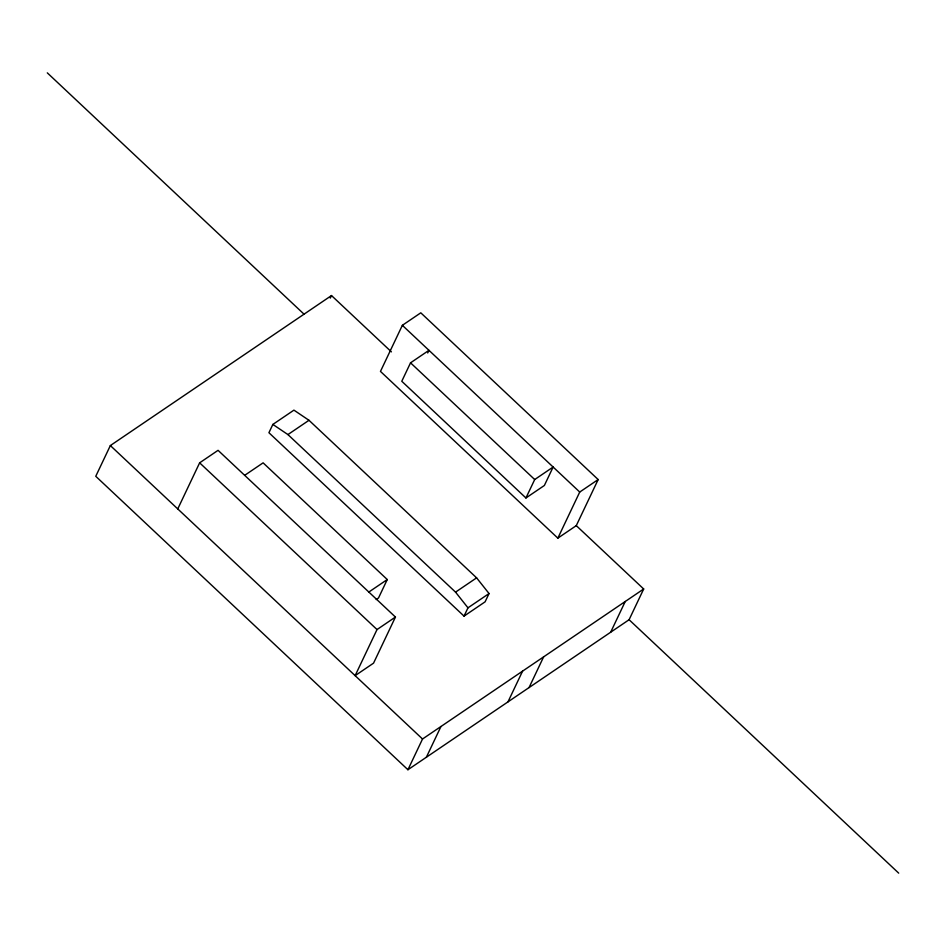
<?xml version="1.0" encoding="UTF-8"?>
<svg xmlns="http://www.w3.org/2000/svg" width="946" height="946" viewBox="0 0 946 946"><rect width="100%" height="100%" fill="white"/><g stroke="black" fill="none" stroke-linecap="round" stroke-linejoin="round"><path stroke-width="1.42" d="M391.408 351.865L331.502 295.554L110.351 445.566L95.759 476.287L407.939 769.737L629.09 619.725L643.682 588.991L576.28 525.633L598.168 479.551L420.793 312.819L402.357 325.318L380.469 371.411L557.844 538.144L576.28 525.633M177.753 508.924L199.641 462.831L218.065 450.331L395.44 617.052L373.552 663.146L355.128 675.645L377.016 629.563L395.44 617.052M330.284 298.108L331.502 295.554M272.862 424.423L268.924 432.724L464.037 616.118L485.097 601.833L489.047 593.544L476.607 577.852L308.987 420.296L293.934 410.138L272.862 424.423L287.927 434.581L455.546 592.137L467.974 607.829L464.037 616.118M427.71 352.964L428.964 350.327L410.54 362.826L401.778 381.262L525.941 497.974L544.376 485.475L553.126 467.04L534.703 479.539L525.941 497.974M244.671 475.341L263.106 462.842L387.269 579.543L378.506 597.978L376.201 599.551M407.939 769.737L422.531 739.003L643.682 588.991M426.374 757.226L440.954 726.504M557.844 538.144L579.732 492.05L598.168 479.551M507.978 701.873L522.57 671.14M529.051 687.588L543.631 656.855M610.667 632.224L625.247 601.49M287.927 434.581L308.987 420.296M368.834 592.042L387.269 579.543M455.546 592.137L476.607 577.852M467.974 607.829L489.047 593.544M402.357 325.318L579.732 492.05M410.54 362.826L534.703 479.539M47.3 72.854L304.021 314.167M629.09 619.725L898.7 873.146M199.641 462.831L377.016 629.563M110.351 445.566L422.531 739.003"/></g></svg>
